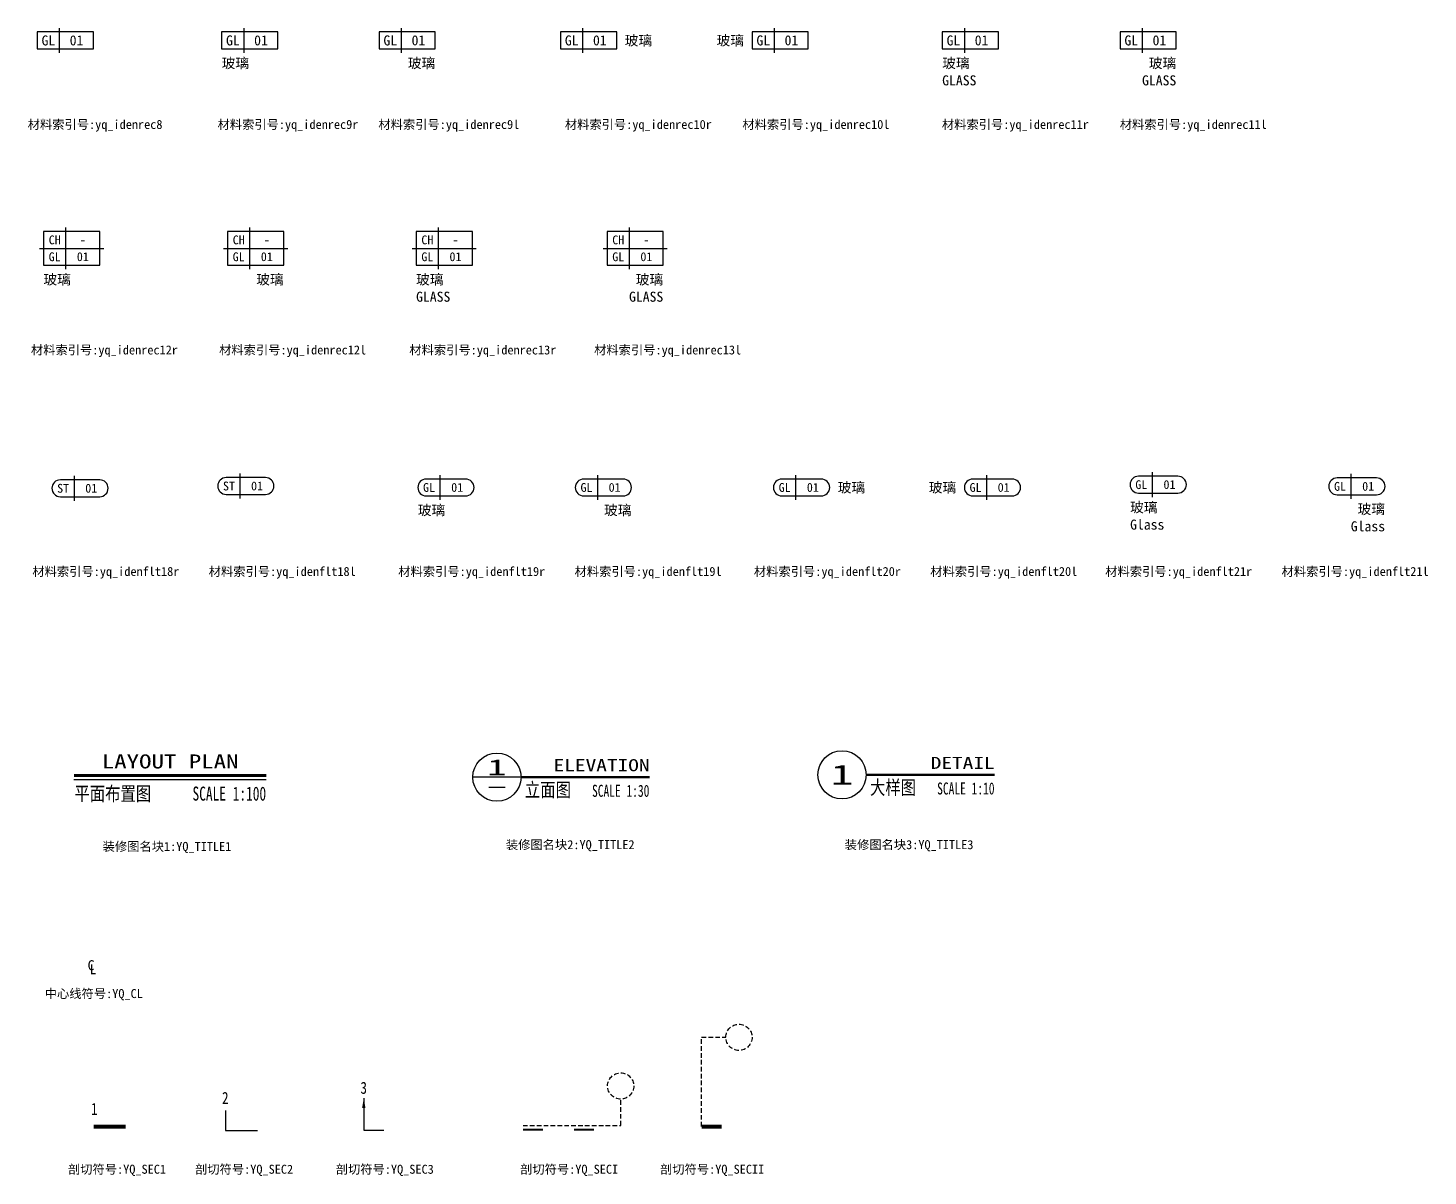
# Model space of a CAD drawing. Header units: millimetres. Extents: x -68 to 459, y -392 to 184.
# Drawn here: x -63 to 285.6, y -391.5 to -105.6 of the extents above; entities that cross this region are included whole.
import ezdxf
from ezdxf.enums import TextEntityAlignment as Align

# ---------------------------------------------------------------- set-up
doc = ezdxf.new("R2010")
doc.units = ezdxf.units.MM
doc.linetypes.add('HIDDEN', pattern=[9.525, 6.35, -3.175])
doc.styles.get("Standard").update_dxf_attribs({"font": ''})
doc.styles.add('YQ_IDEN', font='')
doc.styles.add('YQ_TEXT', font='')
doc.styles.add('YQ_TITLE', font='simhei.ttf')
doc.styles.add('黑体', font='simhei.ttf', dxfattribs={"width": 0.7})
doc.styles.get('Standard').set_extended_font_data('SimSun')
doc.styles.get('YQ_IDEN').set_extended_font_data('SimSun')
doc.styles.get('YQ_TEXT').set_extended_font_data('SimSun')

# ---------------------------------------------------------------- blocks, each defined once
blk = doc.blocks.new('yq_idenrec8')
blk.add_line((-0.1, -0.221), (-0.1, 0.221))
blk.add_lwpolyline([(-0.5, -0.15), (0.5, -0.15), (0.5, 0.15), (-0.5, 0.15)], close=True)
at = {"style": 'YQ_TEXT'}
for tag, p in [('Material', (-0.3, 0)), ('Designation', (0.2, 0))]:
    blk.add_attdef(tag, text='', height=0.179, dxfattribs=at).set_placement(p, align=Align.MIDDLE)
blk = doc.blocks.new('yq_idenrec9r')
blk.add_line((-0.1, -0.221), (-0.1, 0.221))
blk.add_lwpolyline([(-0.5, -0.15), (0.5, -0.15), (0.5, 0.15), (-0.5, 0.15)], close=True)
at = {"style": 'YQ_TEXT'}
for tag, p in [('Material', (-0.3, 0)), ('Designation', (0.2, 0))]:
    blk.add_attdef(tag, text='', height=0.179, dxfattribs=at).set_placement(p, align=Align.MIDDLE)
blk.add_attdef('Comment', (-0.5, -0.493), '', height=0.179, dxfattribs=at)
blk = doc.blocks.new('yq_idenrec10r')
blk.add_line((-0.1, -0.221), (-0.1, 0.221))
blk.add_lwpolyline([(-0.5, -0.15), (0.5, -0.15), (0.5, 0.15), (-0.5, 0.15)], close=True)
at = {"style": 'YQ_TEXT'}
for tag, p in [('Material', (-0.3, 0)), ('Designation', (0.2, 0))]:
    blk.add_attdef(tag, text='', height=0.179, dxfattribs=at).set_placement(p, align=Align.MIDDLE)
blk.add_attdef('Comment', text='', height=0.179, dxfattribs=at).set_placement((0.643, 0), align=Align.MIDDLE_LEFT)
blk = doc.blocks.new('yq_idenrec11r')
blk.add_line((-0.1, -0.221), (-0.1, 0.221))
blk.add_lwpolyline([(-0.5, -0.15), (0.5, -0.15), (0.5, 0.15), (-0.5, 0.15)], close=True)
at = {"style": 'YQ_TEXT'}
for tag, p in [('Material', (-0.3, 0)), ('Designation', (0.2, 0))]:
    blk.add_attdef(tag, text='', height=0.179, dxfattribs=at).set_placement(p, align=Align.MIDDLE)
for tag, p in [('Comment', (-0.5, -0.493)), ('Comment2', (-0.5, -0.8))]:
    blk.add_attdef(tag, p, '', height=0.179, dxfattribs=at)
blk = doc.blocks.new('yq_idenrec12r')
for p, q in [((-0.1, -0.371), (-0.1, 0.371)), ((-0.571, 0), (0.571, 0))]:
    blk.add_line(p, q)
blk.add_lwpolyline([(-0.5, -0.3), (0.5, -0.3), (0.5, 0.3), (-0.5, 0.3)], close=True)
at = {"style": 'YQ_TEXT'}
for tag, p in [('Ceiling', (-0.3, 0.15)), ('Height', (0.2, 0.15)), ('Material', (-0.3, -0.15)), ('Designation', (0.2, -0.15))]:
    blk.add_attdef(tag, text='', height=0.157, dxfattribs=at).set_placement(p, align=Align.MIDDLE)
blk.add_attdef('Comment', (-0.5, -0.643), '', height=0.179, dxfattribs=at)
blk = doc.blocks.new('yq_idenrec13r')
for p, q in [((-0.1, -0.371), (-0.1, 0.371)), ((-0.571, 0), (0.571, 0))]:
    blk.add_line(p, q)
blk.add_lwpolyline([(-0.5, -0.3), (0.5, -0.3), (0.5, 0.3), (-0.5, 0.3)], close=True)
at = {"style": 'YQ_TEXT'}
for tag, p in [('Ceiling', (-0.3, 0.15)), ('Height', (0.2, 0.15)), ('Material', (-0.3, -0.15)), ('Designation', (0.2, -0.15))]:
    blk.add_attdef(tag, text='', height=0.157, dxfattribs=at).set_placement(p, align=Align.MIDDLE)
for tag, p in [('Comment', (-0.5, -0.643)), ('Comment2', (-0.5, -0.95))]:
    blk.add_attdef(tag, p, '', height=0.179, dxfattribs=at)
blk = doc.blocks.new('yq_idenrec13l')
for p, q in [((-0.1, -0.371), (-0.1, 0.371)), ((-0.571, 0), (0.571, 0))]:
    blk.add_line(p, q)
blk.add_lwpolyline([(-0.5, -0.3), (0.5, -0.3), (0.5, 0.3), (-0.5, 0.3)], close=True)
at = {"style": 'YQ_TEXT'}
for tag, p in [('Ceiling', (-0.3, 0.15)), ('Height', (0.2, 0.15)), ('Material', (-0.3, -0.15)), ('Designation', (0.2, -0.15))]:
    blk.add_attdef(tag, text='', height=0.157, dxfattribs=at).set_placement(p, align=Align.MIDDLE)
for tag, p in [('Comment', (0.5, -0.643)), ('Comment2', (0.5, -0.95))]:
    blk.add_attdef(tag, text='', height=0.179, dxfattribs=at).set_placement(p, align=Align.RIGHT)
blk = doc.blocks.new('yq_idenrec12l')
for p, q in [((-0.1, -0.371), (-0.1, 0.371)), ((-0.571, 0), (0.571, 0))]:
    blk.add_line(p, q)
blk.add_lwpolyline([(-0.5, -0.3), (0.5, -0.3), (0.5, 0.3), (-0.5, 0.3)], close=True)
at = {"style": 'YQ_TEXT'}
for tag, p in [('Ceiling', (-0.3, 0.15)), ('Height', (0.2, 0.15)), ('Material', (-0.3, -0.15)), ('Designation', (0.2, -0.15))]:
    blk.add_attdef(tag, text='', height=0.157, dxfattribs=at).set_placement(p, align=Align.MIDDLE)
blk.add_attdef('Comment', text='', height=0.179, dxfattribs=at).set_placement((0.5, -0.643), align=Align.RIGHT)
blk = doc.blocks.new('yq_idenrec9l')
blk.add_line((-0.1, -0.221), (-0.1, 0.221))
blk.add_lwpolyline([(-0.5, -0.15), (0.5, -0.15), (0.5, 0.15), (-0.5, 0.15)], close=True)
at = {"style": 'YQ_TEXT'}
for tag, p in [('Material', (-0.3, 0)), ('Designation', (0.2, 0))]:
    blk.add_attdef(tag, text='', height=0.179, dxfattribs=at).set_placement(p, align=Align.MIDDLE)
blk.add_attdef('Comment', text='', height=0.179, dxfattribs=at).set_placement((0.5, -0.493), align=Align.RIGHT)
blk = doc.blocks.new('yq_idenrec10l')
blk.add_line((-0.1, -0.221), (-0.1, 0.221))
blk.add_lwpolyline([(-0.5, -0.15), (0.5, -0.15), (0.5, 0.15), (-0.5, 0.15)], close=True)
at = {"style": 'YQ_TEXT'}
blk.add_attdef('Comment', text='', height=0.179, dxfattribs=at).set_placement((-0.643, 0), align=Align.MIDDLE_RIGHT)
for tag, p in [('Material', (-0.3, 0)), ('Designation', (0.2, 0))]:
    blk.add_attdef(tag, text='', height=0.179, dxfattribs=at).set_placement(p, align=Align.MIDDLE)
blk = doc.blocks.new('yq_idenrec11l')
blk.add_line((-0.1, -0.221), (-0.1, 0.221))
blk.add_lwpolyline([(-0.5, -0.15), (0.5, -0.15), (0.5, 0.15), (-0.5, 0.15)], close=True)
at = {"style": 'YQ_TEXT'}
for tag, p in [('Material', (-0.3, 0)), ('Designation', (0.2, 0))]:
    blk.add_attdef(tag, text='', height=0.179, dxfattribs=at).set_placement(p, align=Align.MIDDLE)
for tag, p in [('Comment', (0.5, -0.493)), ('Comment2', (0.5, -0.8))]:
    blk.add_attdef(tag, text='', height=0.179, dxfattribs=at).set_placement(p, align=Align.RIGHT)
blk = doc.blocks.new('yq_idenflt19r')
blk.add_line((-0.1, -0.221), (-0.1, 0.221))
blk.add_lwpolyline([(0.35, 0.15), (-0.35, 0.15, 1), (-0.35, -0.15), (0.35, -0.15, 1)], format="xyb", close=True)
at = {"style": 'YQ_TEXT'}
for tag, p in [('Material', (-0.3, 0)), ('Designation', (0.2, 0))]:
    blk.add_attdef(tag, text='', height=0.157, dxfattribs=at).set_placement(p, align=Align.MIDDLE)
blk.add_attdef('Comment', (-0.5, -0.493), '', height=0.179, dxfattribs=at)
blk = doc.blocks.new('yq_idenflt19l')
blk.add_line((-0.1, -0.221), (-0.1, 0.221))
blk.add_lwpolyline([(0.35, 0.15), (-0.35, 0.15, 1), (-0.35, -0.15), (0.35, -0.15, 1)], format="xyb", close=True)
at = {"style": 'YQ_TEXT'}
for tag, p in [('Material', (-0.3, 0)), ('Designation', (0.2, 0))]:
    blk.add_attdef(tag, text='', height=0.157, dxfattribs=at).set_placement(p, align=Align.MIDDLE)
blk.add_attdef('Comment', text='', height=0.179, dxfattribs=at).set_placement((0.5, -0.493), align=Align.RIGHT)
blk = doc.blocks.new('yq_idenflt20r')
blk.add_line((-0.1, -0.221), (-0.1, 0.221))
blk.add_lwpolyline([(0.35, 0.15), (-0.35, 0.15, 1), (-0.35, -0.15), (0.35, -0.15, 1)], format="xyb", close=True)
at = {"style": 'YQ_TEXT'}
for tag, p in [('Material', (-0.3, 0)), ('Designation', (0.2, 0))]:
    blk.add_attdef(tag, text='', height=0.157, dxfattribs=at).set_placement(p, align=Align.MIDDLE)
blk.add_attdef('Comment', text='', height=0.179, dxfattribs=at).set_placement((0.643, 0), align=Align.MIDDLE_LEFT)
blk = doc.blocks.new('yq_idenflt20l')
blk.add_line((-0.1, -0.221), (-0.1, 0.221))
blk.add_lwpolyline([(0.35, 0.15), (-0.35, 0.15, 1), (-0.35, -0.15), (0.35, -0.15, 1)], format="xyb", close=True)
at = {"style": 'YQ_TEXT'}
blk.add_attdef('Comment', text='', height=0.179, dxfattribs=at).set_placement((-0.643, 0), align=Align.MIDDLE_RIGHT)
for tag, p in [('Material', (-0.3, 0)), ('Designation', (0.2, 0))]:
    blk.add_attdef(tag, text='', height=0.157, dxfattribs=at).set_placement(p, align=Align.MIDDLE)
blk = doc.blocks.new('yq_idenflt18r')
blk.add_line((-0.1, -0.221), (-0.1, 0.221))
blk.add_lwpolyline([(0.35, 0.15), (-0.35, 0.15, 1), (-0.35, -0.15), (0.35, -0.15, 1)], format="xyb", close=True)
at = {"style": 'YQ_TEXT'}
for tag, p in [('Material', (-0.3, 0)), ('Designation', (0.2, 0))]:
    blk.add_attdef(tag, text='', height=0.157, dxfattribs=at).set_placement(p, align=Align.MIDDLE)
blk = doc.blocks.new('yq_idenflt18l')
blk.add_line((-0.1, -0.221), (-0.1, 0.221))
blk.add_lwpolyline([(0.35, 0.15), (-0.35, 0.15, 1), (-0.35, -0.15), (0.35, -0.15, 1)], format="xyb", close=True)
at = {"style": 'YQ_TEXT'}
for tag, p in [('Material', (-0.3, 0)), ('Designation', (0.2, 0))]:
    blk.add_attdef(tag, text='', height=0.157, dxfattribs=at).set_placement(p, align=Align.MIDDLE)
blk = doc.blocks.new('yq_idenflt21r')
blk.add_line((-0.1, -0.221), (-0.1, 0.221))
blk.add_lwpolyline([(0.35, 0.15), (-0.35, 0.15, 1), (-0.35, -0.15), (0.35, -0.15, 1)], format="xyb", close=True)
at = {"style": 'YQ_TEXT'}
for tag, p in [('Material', (-0.3, 0)), ('Designation', (0.2, 0))]:
    blk.add_attdef(tag, text='', height=0.157, dxfattribs=at).set_placement(p, align=Align.MIDDLE)
for tag, p in [('Comment', (-0.5, -0.493)), ('Comment2', (-0.5, -0.8))]:
    blk.add_attdef(tag, p, '', height=0.179, dxfattribs=at)
blk = doc.blocks.new('yq_idenflt21l')
blk.add_line((-0.1, -0.221), (-0.1, 0.221))
blk.add_lwpolyline([(0.35, 0.15), (-0.35, 0.15, 1), (-0.35, -0.15), (0.35, -0.15, 1)], format="xyb", close=True)
at = {"style": 'YQ_TEXT'}
for tag, p in [('Material', (-0.3, 0)), ('Designation', (0.2, 0))]:
    blk.add_attdef(tag, text='', height=0.157, dxfattribs=at).set_placement(p, align=Align.MIDDLE)
for tag, p in [('Comment', (0.5, -0.493)), ('Comment2', (0.5, -0.8))]:
    blk.add_attdef(tag, text='', height=0.179, dxfattribs=at).set_placement(p, align=Align.RIGHT)
blk = doc.blocks.new('*U45')
blk.add_line((-23.94, -1.01), (23.94, -1.01))
at = {"const_width": 0.7}
blk.add_lwpolyline([(-23.94, 0), (23.94, 0)], dxfattribs=at)
at = {"style": '黑体', "width": 1.3, "flags": 8}
blk.add_attdef('ENGLISHNAME', text='', height=3.5, dxfattribs=at).set_placement((0, 0.71), align=Align.BOTTOM_CENTER)
at = {"style": 'YQ_TITLE', "width": 0.8, "flags": 8}
blk.add_attdef('CHINESENAME', text='', height=3.5, dxfattribs=at).set_placement((-23.83, -2.76), align=Align.TOP_LEFT)
at = {"style": 'YQ_TITLE', "width": 0.7, "flags": 8}
blk.add_attdef('SCALE', text='', height=3.5, dxfattribs=at).set_placement((23.9, -2.76), align=Align.TOP_RIGHT)
blk = doc.blocks.new('YQ_TITLE2')
blk.add_line((0, 0), (-12, 0))
at = {"const_width": 0.6}
blk.add_lwpolyline([(0, 0), (32, 0)], dxfattribs=at)
blk.add_circle((-6, 0), 6)
at = {"style": 'YQ_TITLE', "flags": 8}
for tag, height, width, p, p2 in [('INDEXNO', 4, 1.66875, (-8.4, 0.44), (-3.6, 0.44)), ('DRAWINGNO', 3.5, 2.860714, (-9.6, -3.9), (-2.4, -3.9))]:
    blk.add_attdef(tag, text='', height=height, dxfattribs=dict(at, width=width)).set_placement(p, p2, align=Align.FIT)
at = {"style": '黑体', "width": 1.3, "flags": 8}
blk.add_attdef('ENGLISHNAME', text='', height=3, dxfattribs=at).set_placement((32, 1.48), align=Align.RIGHT)
at = {"style": 'YQ_TITLE', "width": 0.8, "flags": 8}
blk.add_attdef('CHINESENAME', text='', height=3.5, dxfattribs=at).set_placement((0.97, -1.4), align=Align.TOP_LEFT)
at = {"style": 'YQ_TITLE', "width": 0.7, "flags": 8}
blk.add_attdef('SCALE', text='', height=3, dxfattribs=at).set_placement((31.97, -1.9), align=Align.TOP_RIGHT)
blk = doc.blocks.new('YQ_CL')
at = {"style": 'YQ_TEXT'}
for s, p in [('C', (-0.25, 0.49)), ('L', (0.25, -0.51))]:
    blk.add_text(s, height=2.5, dxfattribs=at).set_placement(p, align=Align.MIDDLE)
blk = doc.blocks.new('YQ_TITLE3')
at = {"const_width": 0.6}
blk.add_lwpolyline([(0, 0), (32, 0)], dxfattribs=at)
blk.add_circle((-6, 0), 6)
at = {"style": '黑体', "width": 1.3, "flags": 8}
blk.add_attdef('ENGLISHNAME', text='', height=3, dxfattribs=at).set_placement((32, 1.48), align=Align.RIGHT)
at = {"style": 'YQ_TITLE', "width": 1.581146, "flags": 8}
blk.add_attdef('INDEXNO', text='', height=5, dxfattribs=at).set_placement((-8.84, -2.46), (-3.16, -2.46), align=Align.FIT)
at = {"style": 'YQ_TITLE', "width": 0.8, "flags": 8}
blk.add_attdef('CHINESENAME', text='', height=3.5, dxfattribs=at).set_placement((0.97, -1.4), align=Align.TOP_LEFT)
at = {"style": 'YQ_TITLE', "width": 0.7, "flags": 8}
blk.add_attdef('SCALE', text='', height=3, dxfattribs=at).set_placement((31.97, -1.9), align=Align.TOP_RIGHT)
blk = doc.blocks.new('YQ_SEC3')
at = {"linetype": 'Continuous'}
blk.add_line((0, 8), (0, 0), dxfattribs=at)
blk.add_lwpolyline([(0, 0), (5, 0)], dxfattribs=at)
blk.add_solid([(0.42, 5.5), (-0.42, 5.5), (0, 8)], dxfattribs=at)
blk = doc.blocks.new('YQ_SEC2')
at = {"linetype": 'Continuous'}
blk.add_lwpolyline([(0, 5), (0, 0), (8, 0)], dxfattribs=at)
blk = doc.blocks.new('YQ_SEC1')
at = {"linetype": 'Continuous'}
blk.add_lwpolyline([(0, 0, 1, 1, 0), (8, 0, 0, 0, 0)], format="xyseb", dxfattribs=at)
blk = doc.blocks.new('YQ_SECI')
at = {"linetype": 'Continuous', "const_width": 0.5}
blk.add_lwpolyline([(0, -1), (5, -1)], dxfattribs=at)
blk = doc.blocks.new('YQ_SECII')
at = {"linetype": 'Continuous'}
blk.add_lwpolyline([(0, 0, 1, 1, 0), (5, 0, 0, 0, 0)], format="xyseb", dxfattribs=at)

msp = doc.modelspace()

# ---------------------------------------------------------------- linework, layer by layer
at = {"color": 6, "linetype": 'HIDDEN', "ltscale": 0.18}
for p, q in [((104.74, -379.22), (104.74, -357)), ((104.74, -357), (110.76, -357)), ((84.59, -378.97), (84.59, -372.39)), ((60.27, -378.97), (84.59, -378.97))]:
    msp.add_line(p, q, dxfattribs=at)
at = {"color": 6, "linetype": 'HIDDEN', "ltscale": 0.18, "const_width": 0.5}
msp.add_lwpolyline([(72.93, -379.97), (77.93, -379.97)], dxfattribs=at)
at = {"color": 6, "linetype": 'HIDDEN', "ltscale": 0.18}
for centre in [(114.03, -357), (84.59, -369.12)]:
    msp.add_circle(centre, 3.27, dxfattribs=at)

# ---------------------------------------------------------------- block references
at = {"xscale": 14, "yscale": 14, "zscale": 14}
for name, p, values in [('yq_idenrec8', (-53.7, -108.73), {'Material': 'GL', 'Designation': '01'}), ('yq_idenrec9r', (-7.77, -108.73), {'Material': 'GL', 'Designation': '01', 'Comment': '玻璃'}), ('yq_idenrec9l', (31.43, -108.73), {'Material': 'GL', 'Designation': '01', 'Comment': '玻璃'}), ('yq_idenrec10r', (76.59, -108.73), {'Material': 'GL', 'Designation': '01', 'Comment': '玻璃'}), ('yq_idenrec10l', (124.3, -108.73), {'Material': 'GL', 'Designation': '01', 'Comment': '玻璃'}), ('yq_idenrec11r', (171.64, -108.73), {'Material': 'GL', 'Designation': '01', 'Comment': '玻璃', 'Comment2': 'GLASS'}), ('yq_idenrec11l', (215.92, -108.73), {'Material': 'GL', 'Designation': '01', 'Comment': '玻璃', 'Comment2': 'GLASS'}), ('yq_idenrec12r', (-52.13, -160.51), {'Ceiling': 'CH', 'Height': '-', 'Material': 'GL', 'Designation': '01', 'Comment': '玻璃'}), ('yq_idenrec12l', (-6.32, -160.51), {'Ceiling': 'CH', 'Height': '-', 'Material': 'GL', 'Designation': '01', 'Comment': '玻璃'}), ('yq_idenrec13r', (40.65, -160.51), {'Ceiling': 'CH', 'Height': '-', 'Material': 'GL', 'Designation': '01', 'Comment': '玻璃', 'Comment2': 'GLASS'}), ('yq_idenrec13l', (88.19, -160.51), {'Ceiling': 'CH', 'Height': '-', 'Material': 'GL', 'Designation': '01', 'Comment': '玻璃', 'Comment2': 'GLASS'}), ('yq_idenflt18r', (-50.03, -220.27), {'Material': 'ST', 'Designation': '01'}), ('yq_idenflt18l', (-8.75, -219.7), {'Material': 'ST', 'Designation': '01'}), ('yq_idenflt19r', (41.08, -220.06), {'Material': 'GL', 'Designation': '01', 'Comment': '玻璃'}), ('yq_idenflt19l', (80.28, -220.06), {'Material': 'GL', 'Designation': '01', 'Comment': '玻璃'}), ('yq_idenflt20r', (129.63, -220.06), {'Material': 'GL', 'Designation': '01', 'Comment': '玻璃'}), ('yq_idenflt20l', (177.15, -220.06), {'Material': 'GL', 'Designation': '01', 'Comment': '玻璃'}), ('yq_idenflt21r', (218.43, -219.36), {'Material': 'GL', 'Designation': '01', 'Comment': '玻璃', 'Comment2': 'Glass'}), ('yq_idenflt21l', (267.9, -219.79), {'Material': 'GL', 'Designation': '01', 'Comment': '玻璃', 'Comment2': 'Glass'})]:
    msp.add_blockref(name, p, dxfattribs=at).add_auto_attribs(values)
ref = msp.add_blockref('YQ_TITLE3', (145.7, -291.63))
ref.add_attrib('ENGLISHNAME', 'DETAIL', dxfattribs={"height": 3, "style": '黑体', "width": 1.3}).set_placement((177.7, -290.15), align=Align.RIGHT)
ref.add_attrib('CHINESENAME', '大样图', dxfattribs={"height": 3.5, "style": 'YQ_TITLE', "width": 0.8}).set_placement((146.67, -293.03), align=Align.TOP_LEFT)
ref.add_attrib('INDEXNO', '1', dxfattribs={"height": 5, "style": 'YQ_TITLE', "width": 1.581146}).set_placement((136.86, -294.09), (142.54, -294.09), align=Align.FIT)
ref.add_attrib('SCALE', 'SCALE 1:10', dxfattribs={"height": 3, "style": 'YQ_TITLE', "width": 0.7}).set_placement((177.67, -293.53), align=Align.TOP_RIGHT)
for name, p, values in [('*U45', (-27.59, -291.8), {'CHINESENAME': '平面布置图', 'ENGLISHNAME': 'LAYOUT PLAN', 'SCALE': 'SCALE 1:100'}), ('YQ_TITLE2', (59.77, -292.21), {'ENGLISHNAME': 'ELEVATION', 'CHINESENAME': '立面图', 'DRAWINGNO': '-', 'INDEXNO': '1', 'SCALE': 'SCALE 1:30'})]:
    msp.add_blockref(name, p).add_auto_attribs(values)
for name, p in [('YQ_CL', (-47.04, -339.53)), ('YQ_SEC3', (20.62, -380.13)), ('YQ_SEC2', (-13.81, -380.25)), ('YQ_SEC1', (-46.63, -379.22)), ('YQ_SECI', (60.27, -378.97)), ('YQ_SECII', (104.74, -379.22))]:
    msp.add_blockref(name, p)

# ---------------------------------------------------------------- texts
at = {"color": 6}
for s, p in [('材料索引号:yq_idenrec8', (-63.06, -128.53)), ('材料索引号:yq_idenrec9r', (-15.8, -128.53)), ('材料索引号:yq_idenrec9l', (24.26, -128.53)), ('材料索引号:yq_idenrec10r', (70.68, -128.53)), ('材料索引号:yq_idenrec10l', (114.89, -128.53)), ('材料索引号:yq_idenrec11r', (164.56, -128.53)), ('材料索引号:yq_idenrec11l', (208.85, -128.53)), ('材料索引号:yq_idenrec12r', (-62.26, -184.69)), ('材料索引号:yq_idenrec12l', (-15.4, -184.69)), ('材料索引号:yq_idenrec13r', (31.96, -184.69)), ('材料索引号:yq_idenrec13l', (77.97, -184.69)), ('材料索引号:yq_idenflt18r', (-61.9, -239.86)), ('材料索引号:yq_idenflt18l', (-17.99, -239.86)), ('材料索引号:yq_idenflt19r', (29.2, -239.86)), ('材料索引号:yq_idenflt19l', (73.11, -239.86)), ('材料索引号:yq_idenflt20r', (117.76, -239.86)), ('材料索引号:yq_idenflt20l', (161.66, -239.86)), ('材料索引号:yq_idenflt21r', (205.23, -239.86)), ('材料索引号:yq_idenflt21l', (249.14, -239.86)), ('装修图名块1:YQ_TITLE1', (-44.4, -308.34)), ('装修图名块2:YQ_TITLE2', (56.01, -307.9)), ('装修图名块3:YQ_TITLE3', (140.38, -307.9)), ('中心线符号:YQ_CL', (-58.81, -344.99)), ('剖切符号:YQ_SEC1', (-53.03, -388.74)), ('剖切符号:YQ_SEC2', (-21.39, -388.74)), ('剖切符号:YQ_SEC3', (13.64, -388.74)), ('剖切符号:YQ_SECI', (59.54, -388.74)), ('剖切符号:YQ_SECII', (94.38, -388.74))]:
    msp.add_text(s, height=2.24, dxfattribs=at).set_placement(p, align=Align.TOP_LEFT)
at = {"color": 6, "style": 'YQ_IDEN', "width": 0.8}
for s, p in [('3', (20.6, -371.07)), ('2', (-13.86, -373.6)), ('1', (-46.47, -376.33))]:
    msp.add_text(s, height=3, dxfattribs=at).set_placement(p, align=Align.CENTER)

doc.saveas('drawing.dxf')
